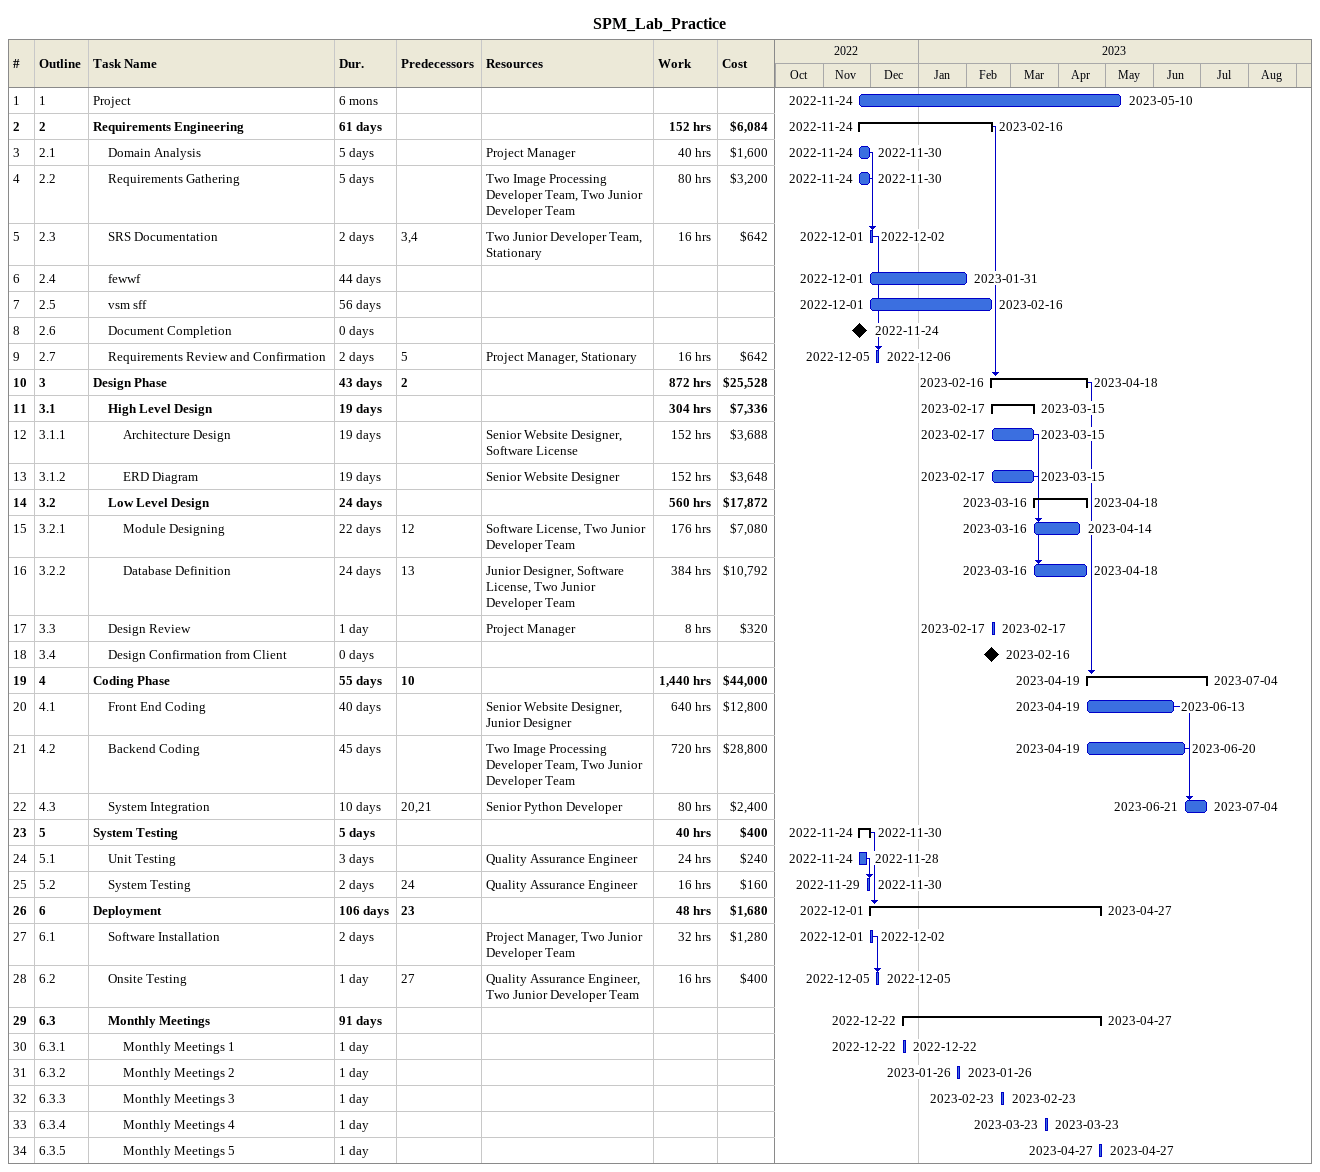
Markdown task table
SPM_Lab_Practice

| ID | WBS | Task | Duration | Start | Finish | Predecessors | Resources | Work (h) | Cost ($) |
|---|---|---|---|---|---|---|---|---|---|
| 1 | 1 | Project | 6mo | 2022-11-24 | 2023-05-10 |  |  |  |  |
| 2 | 2 | **Requirements Engineering** | 61d | 2022-11-24 | 2023-02-16 |  |  | 152 | 6084 |
| 3 | 2.1 | Domain Analysis | 5d | 2022-11-24 | 2022-11-30 |  | Project Manager | 40 | 1600 |
| 4 | 2.2 | Requirements Gathering | 5d | 2022-11-24 | 2022-11-30 |  | Two Image Processing Developer Team, Two Junior Developer Team | 80 | 3200 |
| 5 | 2.3 | SRS Documentation | 2d | 2022-12-01 | 2022-12-02 | 3, 4 | Two Junior Developer Team, Stationary | 16 | 642 |
| 6 | 2.4 | fewwf | 44d | 2022-12-01 | 2023-01-31 |  |  |  |  |
| 7 | 2.5 | vsm sff | 56d | 2022-12-01 | 2023-02-16 |  |  |  |  |
| 8 | 2.6 | Document Completion | 0d | 2022-11-24 | 2022-11-24 |  |  |  |  |
| 9 | 2.7 | Requirements Review and Confirmation | 2d | 2022-12-05 | 2022-12-06 | 5 | Project Manager, Stationary | 16 | 642 |
| 10 | 3 | **Design Phase** | 43d | 2023-02-16 | 2023-04-18 | 2 |  | 872 | 25528 |
| 11 | 3.1 | **High Level Design** | 19d | 2023-02-17 | 2023-03-15 |  |  | 304 | 7336 |
| 12 | 3.1.1 | Architecture Design | 19d | 2023-02-17 | 2023-03-15 |  | Senior Website Designer, Software License | 152 | 3688 |
| 13 | 3.1.2 | ERD Diagram | 19d | 2023-02-17 | 2023-03-15 |  | Senior Website Designer | 152 | 3648 |
| 14 | 3.2 | **Low Level Design** | 24d | 2023-03-16 | 2023-04-18 |  |  | 560 | 17872 |
| 15 | 3.2.1 | Module Designing | 22d | 2023-03-16 | 2023-04-14 | 12 | Software License, Two Junior Developer Team | 176 | 7080 |
| 16 | 3.2.2 | Database Definition | 24d | 2023-03-16 | 2023-04-18 | 13 | Junior Designer, Software License, Two Junior Developer Team | 384 | 10792 |
| 17 | 3.3 | Design Review | 1d | 2023-02-17 | 2023-02-17 |  | Project Manager | 8 | 320 |
| 18 | 3.4 | Design Confirmation from Client | 0d | 2023-02-16 | 2023-02-16 |  |  |  |  |
| 19 | 4 | **Coding Phase** | 55d | 2023-04-19 | 2023-07-04 | 10 |  | 1440 | 44000 |
| 20 | 4.1 | Front End Coding | 40d | 2023-04-19 | 2023-06-13 |  | Senior Website Designer, Junior Designer | 640 | 12800 |
| 21 | 4.2 | Backend Coding | 45d | 2023-04-19 | 2023-06-20 |  | Two Image Processing Developer Team, Two Junior Developer Team | 720 | 28800 |
| 22 | 4.3 | System Integration | 10d | 2023-06-21 | 2023-07-04 | 20, 21 | Senior Python Developer | 80 | 2400 |
| 23 | 5 | **System Testing** | 5d | 2022-11-24 | 2022-11-30 |  |  | 40 | 400 |
| 24 | 5.1 | Unit Testing | 3d | 2022-11-24 | 2022-11-28 |  | Quality Assurance Engineer | 24 | 240 |
| 25 | 5.2 | System Testing | 2d | 2022-11-29 | 2022-11-30 | 24 | Quality Assurance Engineer | 16 | 160 |
| 26 | 6 | **Deployment** | 106d | 2022-12-01 | 2023-04-27 | 23 |  | 48 | 1680 |
| 27 | 6.1 | Software Installation | 2d | 2022-12-01 | 2022-12-02 |  | Project Manager, Two Junior Developer Team | 32 | 1280 |
| 28 | 6.2 | Onsite Testing | 1d | 2022-12-05 | 2022-12-05 | 27 | Quality Assurance Engineer, Two Junior Developer Team | 16 | 400 |
| 29 | 6.3 | **Monthly Meetings** | 91d | 2022-12-22 | 2023-04-27 |  |  |  |  |
| 30 | 6.3.1 | Monthly Meetings 1 | 1d | 2022-12-22 | 2022-12-22 |  |  |  |  |
| 31 | 6.3.2 | Monthly Meetings 2 | 1d | 2023-01-26 | 2023-01-26 |  |  |  |  |
| 32 | 6.3.3 | Monthly Meetings 3 | 1d | 2023-02-23 | 2023-02-23 |  |  |  |  |
| 33 | 6.3.4 | Monthly Meetings 4 | 1d | 2023-03-23 | 2023-03-23 |  |  |  |  |
| 34 | 6.3.5 | Monthly Meetings 5 | 1d | 2023-04-27 | 2023-04-27 |  |  |  |  |
